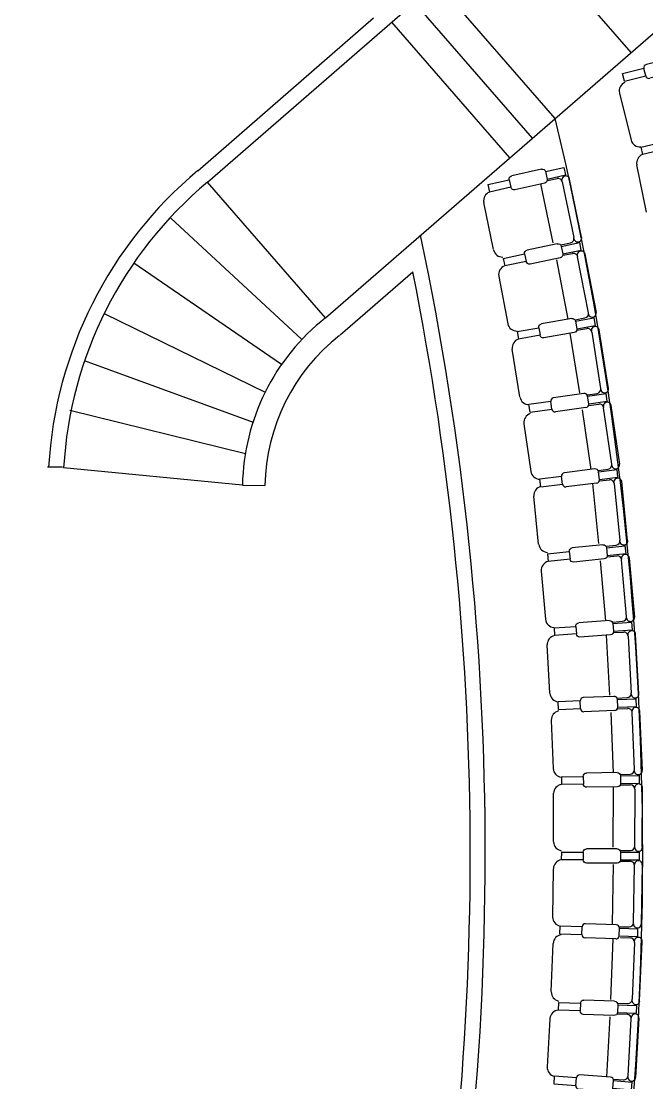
# Model space of a CAD drawing. Header units: millimetres. Extents: x 261 to 423, y 98 to 222.
# Drawn here: x 272.82 to 276.99, y 167.29 to 174.38 of the extents above; entities that cross this region are included whole.
import ezdxf

# ---------------------------------------------------------------- set-up
doc = ezdxf.new("R2010")
doc.units = ezdxf.units.MM
doc.linetypes.add('HIDDEN2', pattern=[0.1875, 0.125, -0.0625])
for name, color, linetype in [('Escaleras', 4, 'Continuous'), ('hach', 15, 'Continuous'), ('MUEBLES', 8, 'Continuous'), ('Muro-Alto', 6, 'Continuous')]:
    doc.layers.add(name, color=color, linetype=linetype)

# ---------------------------------------------------------------- blocks, each defined once
blk = doc.blocks.new('brazo')
for p, q in [((343.0286118360598, 185.8479931989555), (343.0277269775206, 185.7967958450164)), ((343.1529482670548, 185.8458442567888), (343.0286118360598, 185.8479931989555)), ((343.1529482670548, 185.8458442567888), (343.1520634085156, 185.7946469028497)), ((343.1752692152598, 185.8674067548173), (343.3800586310162, 185.8638673206604)), ((343.4016211290447, 185.8415463724554), (343.4007362705055, 185.7903490185163)), ((343.5478992831564, 185.8390182052004), (343.4016211290447, 185.8415463724554)), ((343.5473889472485, 185.8390219455942), (343.547523467976, 185.7877423248074)), ((343.1520634085156, 185.7946469028497), (343.0269104465089, 185.7968099573559)), ((343.173625906544, 185.7723259546447), (343.3784153223004, 185.7687865204879)), ((343.4007362705055, 185.7903490185163), (343.5475232850504, 185.7878120564807))]:
    blk.add_line(p, q)
for centre, start, end in [((343.1748899901716, 185.8454650317006), 89.00983920712781, 179.0098392071278), ((343.379679405928, 185.8419255975437), 359.0098392071278, 89.00983920712781), ((343.1740051316323, 185.7942676777616), 179.0098392071278, 269.0098392071278), ((343.3787945473887, 185.7907282436046), 269.0098392071278, 359.0098392071278)]:
    blk.add_arc(centre, 0.02194499999999865, start, end)

msp = doc.modelspace()

# ---------------------------------------------------------------- hatches: boundary and pattern name
h = msp.add_hatch()
h.set_pattern_fill('SAND', color=256, angle=9.988754700543744, style=0, pattern_type=2)
h.set_pattern_definition([(9.988754700543717, (-314.9773668683855, -456.7879237607561), (0.5064710690835689, 0.5258203649359224), [0, -0.24, 0, -0.32, 0, -0.56]), (19.98875470054369, (-314.6533709727561, -456.2637800212955), (0.1818919368899115, 0.8748801765352994), [0, -0.6199999999999991, 0, -0.1399999999999998, 0, -0.5299999999999991]), (29.98875470054372, (-314.9708717011823, -456.4212388649615), (0.03918825116023468, 0.9924536669139785), [0, -0.4299999999999999, 0, -0.2899999999999999, 0, -0.6299999999999999]), (39.98875470054374, (-314.5694379042653, -456.4520756399755), (-0.1152016820152649, 0.7909036429685059), [0, -0.5599999999999998, 0, -0.7099999999999997, 0, -0.5099999999999998]), (49.98875470054374, (-314.7195155240501, -456.5800471525857), (0.1286512527471367, 0.8842787202950166), [0, -0.4099999999999996, 0, -0.3299999999999997, 0, -0.5699999999999993]), (59.98875470054374, (-314.2885364726675, -456.605680280942), (-0.2602175858004344, 0.589140737040135), [0, -0.12, 0, -0.7899999999999999, 0, -0.4699999999999999]), (69.98875470054372, (-314.4583109287631, -456.7371208913222), (-0.3352531400575915, 1.03735496917956), [0, -0.15, 0, -0.4699999999999999, 0, -0.5399999999999999]), (79.98875470054375, (-314.6773274756359, -456.8772342461319), (-0.376505637739146, 0.5132674787580438), [0, -0.2799999999999996, 0, -0.3199999999999996, 0, -0.7299999999999992]), (89.98875470054374, (-314.5910430596913, -456.9635765854867), (-0.4598743799404261, 0.640090270723129), [0, -0.3599999999999997, 0, -0.4299999999999997]), (99.98875470054368, (-314.1502155901534, -456.9874751649571), (-0.73963326515132, 0.3368124598075274), [0, -0.5499999999999993, 0, -0.3099999999999996, 0, -0.7299999999999992]), (109.9887547005437, (-314.9948282040617, -457.0346930897989), (-0.6433470626472669, 0.1597014620569693), [0, -0.2799999999999996, 0, -0.5799999999999991, 0, -0.6599999999999991]), (119.9887547005437, (-314.9136895113646, -456.9188634193882), (-0.7036562908145886, 0.3790353867346096), [0, -0.4799999999999998, 0, -0.3799999999999998, 0, -0.5299999999999996]), (129.9887547005437, (-314.8325508186678, -456.8030337489776), (-0.9312982095944355, 0.145546022983106), [0, -0.6599999999999994, 0, -0.2099999999999998, 0, -0.7599999999999993]), (139.9887547005437, (-314.7514121259704, -456.6872040785687), (-0.6495840263561555, -0.1205843800121949), [0, -0.3799999999999998, 0, -0.1399999999999999, 0, -0.7799999999999997]), (149.9887547005438, (-314.6702734332729, -456.5713744081571), (-0.9999392213997392, -0.3116433113456527), [0, -0.11, 0, -0.5799999999999998, 0, -0.4799999999999999]), (159.9887547005437, (-314.5891347405762, -456.4555447377464), (-0.7341226537046945, -0.4669731569561328), [0, -0.28, 0, -0.33, 0, -0.64]), (169.9887547005437, (-314.5079960478791, -456.3397150673358), (-0.8782361585543278, -0.7182626607361248), [0, -0.5899999999999994, 0, -0.2399999999999999, 0, -0.4099999999999997]), (179.9887547005437, (-314.4268573551823, -456.2238853969251), (-0.3901138276382004, -0.5799234445040763), [0, -0.3799999999999996, 0, -0.2199999999999998, 0, -0.7699999999999992])])
edge = h.paths.add_edge_path()
edge.add_arc((283.805471858853, 168.813980578782), 20.54450722658197, 114.5319283443859, 245.4058556800997, ccw=False)
edge.add_line((275.2753871482735, 187.5039359562958), (275.214252182147, 188.4947878470017))
edge.add_arc((281.7310820782043, 168.8146072748037), 20.73110173744941, 108.3216018350918, 251.6040624571724)
edge.add_line((275.1887245516511, 149.1428982172962), (275.2550972517595, 150.1332988122773))
h = msp.add_hatch()
h.set_pattern_fill('ANSI32', color=256, style=0)
h.set_pattern_definition([(45, (148.9423146511646, -342.1093582048333), (-0.2651650429449553, 0.2651650429449554), []), (45, (149.1190913461646, -342.1093582048333), (-0.2651650429449553, 0.2651650429449554), [])])
edge = h.paths.add_edge_path()
edge.add_line((290.5330707457651, 181.8144313162121), (287.3874746284466, 178.1746464262807))
edge.add_arc((279.8869612331578, 168.8075604969696), 12.00000000000018, 51.31467232360039, 309.9744530865262)
edge.add_line((287.5963130366806, 159.6115888370783), (290.7104902408621, 156.0499775838144))
edge.add_arc((277.0183992830579, 168.6400846351467), 18.60064919191771, 264.56368464337567, 317.4009432436241, ccw=False)
edge.add_arc((283.7968491480242, 168.8054606564713), 20.54199483837515, 114.5278371913281, 245.4324374320702, ccw=False)
edge.add_arc((277.0051242779085, 168.8078151391352), 18.76639017006179, 43.87444224061778, 95.30772634044018, ccw=False)
at = {"layer": 'hach'}
h = msp.add_hatch(dxfattribs=at)
h.set_pattern_fill('PHANTSQR', color=256, scale=0.75, angle=-90.00000000000001, style=0, pattern_type=2)
h.set_pattern_definition([(270, (190.6146238058702, 423.891127481612), (0.75, -1.377682148050174e-16), [0.135, -0.1125, 0.135, -0.1125, 0.135, -0.12]), (360, (190.6746238058702, 423.2011274816119), (1.836909530733566e-16, 0.75), [0.135, -0.1125, 0.135, -0.1125, 0.135, -0.12])])
edge = h.paths.add_edge_path()
edge.add_line((275.1900084095013, 149.1326853905813), (274.7231995253746, 142.146501683155))
edge.add_arc((277.0051242779082, 168.8078151391309), 26.75878950502112, 265.1080131403588, 285.0870774542746)
edge.add_line((283.9700825888735, 142.9713646959964), (287.0227808193154, 141.5602677603848))
edge.add_line((287.0227808193154, 141.5602677603848), (287.8814433168532, 143.5004820202377))
edge.add_arc((288.1413747418218, 143.9276336771226), 0.500022883142105, 115.00288887509501, 238.6785434976863, ccw=False)
edge.add_arc((277.0051242779087, 168.8078151391318), 26.75878950502171, 294.0964345951739, 316.9122527552921)
edge.add_line((296.5472924559671, 150.5284147475833), (300.2455349310729, 149.4744487061558))
edge.add_arc((300.5340471684887, 149.3922252979235), 0.300000000000046, 90.00000000001091, 164.0929218391774, ccw=False)
edge.add_line((300.5340471684887, 149.6922252979235), (300.7789524627283, 150.6365477993669))
edge.add_arc((231.6797250288821, 168.013315216571), 71.2506510694886, 345.8842135860036, 352.4847349924652)
edge.add_arc((305.9115036570263, 158.2203954930551), 3.624299581640657, 163.2020153892654, 172.4847349924676, ccw=False)
edge.add_line((302.4418541574412, 159.2678112689097), (307.7886788212842, 158.5758546171743))
edge.add_line((307.7886788212842, 158.5758546171743), (308.093727330745, 161.2924044586831))
edge.add_line((308.093727330745, 161.2924044586831), (312.94820174224, 162.7408353135618))
edge.add_line((312.94820174224, 162.7408353135618), (318.0402389398172, 164.0713981479851))
edge.add_arc((282.1841728939564, 168.8291667099711), 36.17034467591587, 352.4415334696763, 368.9341316883094)
edge.add_line((317.9156818722054, 174.4463813321723), (316.0269155725412, 174.1078928696494))
edge.add_line((316.0269155725412, 174.1078928696494), (308.7580129922226, 176.1213429801948))
edge.add_line((308.7580129922226, 176.1213429801948), (308.404949972454, 179.3096268191426))
edge.add_line((308.404949972454, 179.3096268191426), (302.7494689556235, 178.5784050540793))
edge.add_arc((302.4494689556254, 178.5784050540684), 0.2999999999980787, -159.33915033435733, 2.084391326206969e-09, ccw=False)
edge.add_line((302.1687633528525, 178.472554382976), (302.0390303799595, 178.776361364986))
edge.add_line((302.0390303799595, 178.776361364986), (301.2905452194785, 183.0205963144072))
edge.add_line((301.2905452194785, 183.0205963144072), (299.1215307863272, 182.6264417717936))
edge.add_line((299.1215307863272, 182.6264417717936), (299.30692065293, 181.6604871650385))
edge.add_line((299.30692065293, 181.6604871650385), (299.1595483788192, 181.6338787262731))
edge.add_arc((228.1009849832268, 168.804958886573), 72.20734461326546, 10.23394494489172, 18.57311784114455)
edge.add_line((296.5476234764098, 191.8040522400596), (298.7752396944782, 192.552534694763))
edge.add_line((298.7752396944782, 192.552534694763), (298.0945329846887, 194.4896843644243))
edge.add_line((298.0945329846887, 194.4896843644243), (297.4053114486832, 196.1525053633001))
edge.add_line((297.4053114486832, 196.1525053633001), (289.6992852343608, 192.9584398399971))
edge.add_arc((289.3164021950038, 193.8065366389523), 0.9305200708341903, 209.2043544905927, 294.2973428620019, ccw=False)
edge.add_arc((288.1357026047232, 193.6905361866449), 0.5000252243924529, 245.003426011123, 317.46699015744235, ccw=False)
edge.add_arc((277.8727616100916, 173.9096899115106), 21.78517739798697, 62.52261259222409, 98.17434141871065)
edge.add_line((274.7752215401918, 195.4735300096269), (275.2078125425219, 188.4845792725961))
edge.add_arc((277.0051242779072, 168.8078151391329), 19.75867850434584, 66.24037238096338, 95.21901910246697, ccw=False)
edge.add_arc((277.0051242779077, 168.8078151391329), 19.75867850434559, 18.954217884265006, 66.24037238096469, ccw=False)
edge.add_arc((277.005124277908, 168.8078151391329), 19.75867850434539, -95.27086421129297, 18.95421788426529, ccw=False)
edge = h.paths.add_edge_path(flags=16)
edge.add_line((303.7840278240477, 165.765662952154), (303.4424313944709, 164.6905178481085))
edge.add_arc((304.7371915271377, 168.7656629521539), 4.275887208541501, 44.556219426830125, 252.3738424245746, ccw=False)
edge.add_line((307.7840278240477, 171.765662952154), (307.7840278240477, 165.765662952154))
edge.add_line((307.7840278240477, 165.765662952154), (303.7840278240477, 165.765662952154))

# ---------------------------------------------------------------- linework, layer by layer
for points in [[(275.256186724883, 150.1230989932907, -0.642306531188602), (275.2691419794942, 187.4937393997808), (275.2142521821468, 188.4947878470008, 0.7217698462672897), (275.1887245516511, 149.1428982172962)], [(290.5330707457651, 181.8144313162121), (287.3874746284466, 178.1746464262807, 2.112170710360015), (287.5963130366806, 159.6115888370783), (290.7104902408621, 156.0499775838144, -0.2347194038372766), (275.2561867248832, 150.1230989932934, -0.6426332906026803), (275.2691419794942, 187.4937393997808, -0.2282651086255474), (290.5330707457651, 181.8144313162121)]]:
    msp.add_lwpolyline(points, format="xyb", close=True)
at = {"color": 1}
for points in [[(279.4296727980611, 178.9499566567353, 0.157958414841937), (274.810788433967, 177.4309449036438, 0.2426227356602708), (270.5869612331578, 168.80756049697, 0.2426227356602708), (274.810788433967, 160.1841760902959, 0.1543993718560854), (279.3200671464524, 158.6664082638805, 0.1543993718560854)], [(279.5178625267274, 178.7498469492572, 0.1608425283745794), (274.9294514731946, 177.2699487051892, 0.2427075609529405), (270.7870044344063, 168.8075604967045, 0.2427075609744118), (274.929451474291, 160.34517228794, 0.1570680065036424), (279.4103201286566, 158.8653431314575, 0.1570680065036424)]]:
    msp.add_lwpolyline(points, format="xyb", dxfattribs=at)
at = {"linetype": 'HIDDEN2', "ltscale": 0.1}
msp.add_arc((279.886961233158, 168.8075604969696), 12.5, 21.87584400868776, 337.4861873540232, dxfattribs=at)
for radius, start in [(11.75217560558913, 63.83957969022664), (11.71708607786091, 63.84176991661201), (11.66325960558648, 63.84515528552552), (11.59308056900807, 63.84961635137654), (11.52051762325373, 63.85428611110932), (11.36142198311104, 63.86473342925417), (11.10135126910279, 63.88245636053919)]:
    msp.add_arc((279.8869612331584, 168.8075604969691), radius, start, 284.2642639598591)
at = {"color": 2}
msp.add_arc((279.886961233158, 168.8075604969696), 9.999999999999956, 120.8301201203857, 239.1698798794133, dxfattribs=at)
at = {"layer": 'Escaleras'}
for p, q in [((274.0603626108311, 173.3047297039817), (279.3720994348316, 177.9221520798552)), ((274.8476334455618, 172.3990782076636), (280.1593702696202, 177.0165005835876)), ((273.9947567079047, 173.38020066198), (275.1682863313467, 174.4003344000722)), ((274.9460422999103, 172.28587177063), (275.4295485995368, 172.7061773845459)), ((272.992305252764, 171.4038812865498), (273.0921427029943, 171.4038812865498)), ((274.2932042661348, 171.2826821005543), (274.443178318438, 171.2798921837517))]:
    msp.add_line(p, q, dxfattribs=at)
at = {"layer": 'Escaleras', "color": 1}
for p, q in [((276.8855917586779, 174.1706483414779), (276.0983209238893, 175.0762998377455)), ((276.3784224524863, 173.7297727897777), (275.5911516176977, 174.6354242860453)), ((276.2274805364418, 173.5985609839796), (275.4402097016532, 174.5042124802472)), ((276.0765386203973, 173.4673491781815), (275.2892677856087, 174.3730006744491)), ((274.8476334455923, 172.39907820769), (274.0603626108037, 173.3047297039576)), ((273.8152204904862, 173.0647396826308), (274.6874482910629, 172.2556174657835)), ((274.5529790527527, 172.0876757921397), (273.5698958756587, 172.7632707081226)), ((273.3763945025062, 172.4261877393748), (274.4443967110462, 171.9019441123766)), ((274.3678862992023, 171.7009803716684), (273.2402214529869, 172.1113119383441)), ((273.1421917924996, 171.7825566263642), (274.3130864618699, 171.4939638331167)), ((274.2932042661348, 171.2826821005543), (273.1005672241199, 171.3973717122414))]:
    msp.add_line(p, q, dxfattribs=at)
at = {"layer": 'Escaleras'}
for centre, radius, start, end in [((255.941717862792, 168.80756049697), 21.02111006445433, 346.458141843843, 13.54185815615709), ((275.7795947979167, 171.2444337420426), 2.78338941711564, 129.8436079474108, 176.7326951618239), ((275.7795947979167, 171.2444337420426), 2.68338941711564, 129.8436079466367, 176.7326951618239), ((255.908366135436, 168.8190427904243), 20.00443116870053, 348.0124078282539, 11.91793635086989), ((255.908366135436, 168.8190427904243), 19.90443116870053, 348.6721409764374, 11.2616598871322), ((275.7489329858414, 171.2556016692848), 1.455980581991487, 128.2455289290913, 178.9342688275605), ((275.7489329858414, 171.2556016692848), 1.305980581991488, 128.2455289290913, 178.9342688275605)]:
    msp.add_arc(centre, radius, start, end, dxfattribs=at)
at = {"layer": 'MUEBLES'}
for p, q in [((276.8076250272758, 173.8976451362138), (276.8854550761575, 173.5853370461951)), ((276.9893714818177, 173.1051939410837), (276.9233276106736, 173.4202051578428)), ((276.3277638164315, 173.316347127664), (276.3922813993467, 173.329561848551)), ((276.554775100451, 172.9372330510461), (276.4753160650374, 173.3251719980386)), ((276.3649926732779, 172.8995210554009), (276.2843741406993, 173.2931209584677)), ((275.9669719649272, 172.8541714490963), (275.9023882662991, 173.169485269712)), ((276.4169160886283, 172.8868184284089), (276.481363452273, 172.9003714602692)), ((276.430767015653, 172.817108496744), (276.4955002379904, 172.8292228386232)), ((276.5774275621185, 172.8232261291929), (276.6523112386192, 172.4343780870273)), ((276.3876438292407, 172.7855207049912), (276.4636202374887, 172.3909984408803)), ((276.0025196890002, 172.6752643325136), (276.0633845707614, 172.3592116062665)), ((276.5125932950326, 172.3861241685782), (276.5772620682928, 172.3985779679325)), ((276.5245942948445, 172.3175537676885), (276.5896487707384, 172.3278037686401)), ((276.7340281740812, 171.9284534510736), (276.672395757054, 172.319620691616)), ((276.5427194952707, 171.8994611470767), (276.4801877140309, 172.2963364522099)), ((276.1430411334077, 171.872363580275), (276.0929467743927, 172.1903013332941)), ((276.5940075819034, 171.8843969523188), (276.6590073856026, 171.8949881218679)), ((276.6046556367293, 171.8141264629181), (276.6698751974909, 171.8232673735639)), ((276.7514425069521, 171.8135297665668), (276.8084627732813, 171.4216636489574)), ((276.5601328243666, 171.7845440868565), (276.6179851526105, 171.3869597063705)), ((276.1703688432566, 171.6920178197894), (276.2167144813221, 171.3735120248153)), ((276.6666840205423, 171.3798506165682), (276.7318547257024, 171.3893335771969)), ((276.6749898641683, 171.3121178431899), (276.7405208959996, 171.3186623997427)), ((276.6693777169504, 170.8936701569684), (276.6294515959076, 171.2934527683311)), ((276.8620225947511, 170.9117675417625), (276.8226707116991, 171.3058002741628)), ((276.2688058766987, 170.8892801836861), (276.2368209659551, 171.2095469866559)), ((276.7197290543405, 170.8757218808065), (276.7852248481097, 170.8826101572164)), ((276.6802465888509, 170.7779505718346), (276.7154605778717, 170.3777253771419)), ((276.7263752472227, 170.8049606564506), (276.7920082066853, 170.8103885460533)), ((276.8728920931776, 170.7960412860817), (276.9075996165121, 170.4015723358126)), ((276.2858630043764, 170.7076749760346), (276.3140730149247, 170.3870536185037)), ((276.7636779615729, 170.3678662288681), (276.8292815401869, 170.3736383884612)), ((276.7438553818538, 169.8806747369778), (276.7222562100487, 170.2818650998566)), ((276.7686005205558, 170.2984278224372), (276.8343623063188, 170.3019682866167)), ((276.9371263870902, 169.8899420350823), (276.9158378656738, 170.2853622719932)), ((276.3435019602398, 169.894610621233), (276.3261988122185, 170.2160051772981)), ((276.7933331114327, 169.8604422860664), (276.8590754169913, 169.8643277221032)), ((276.7494201233119, 169.7645791366627), (276.7662918516578, 169.3631621760447)), ((276.7967358882258, 169.7894511326577), (276.8625484210929, 169.7918714365579)), ((276.9426914493227, 169.7738397425456), (276.9593205198012, 169.3781961669407)), ((276.3522350197895, 169.7124153119581), (276.3657510015865, 169.3908392279037)), ((276.8140078394557, 169.3511079898777), (276.8798067683641, 169.3538735472981)), ((276.766946078474, 168.8672031583766), (276.7681313918536, 169.2689727770909)), ((276.815340330518, 169.2828808684714), (276.8811970659649, 169.2826865758567)), ((276.9604316073725, 168.8654960010614), (276.9615998729661, 169.2614871626521)), ((276.3680270901883, 168.9038188906931), (276.3689766475624, 169.2256774899889)), ((276.8151969028297, 168.8441975994148), (276.8810537512451, 168.8443488282152)), ((276.8145686100672, 168.773127718309), (276.8804124916286, 168.7718121901718)), ((276.3664146076648, 168.72142153065), (276.3616736841787, 168.3995964488983)), ((276.765918597979, 168.7509788104813), (276.7600005985047, 168.3492510310435)), ((276.9594040676494, 168.7492649535221), (276.9535711838848, 168.3533150294544)), ((276.8069562690393, 168.3345104781262), (276.8728061463316, 168.3335404193973)), ((276.3522350197895, 167.902705681981), (276.3657510015865, 168.2242817660359)), ((276.7494201233119, 167.8505418572764), (276.7662918516578, 168.2519588178949)), ((276.8140078394557, 168.2640130040619), (276.8798067683641, 168.2612474466415)), ((276.9426914493227, 167.841281251394), (276.9593205198012, 168.2369248269989)), ((276.7967358882258, 167.8256698612819), (276.8625484210929, 167.8232495573817)), ((276.3435019602398, 167.7205103727071), (276.3261988122185, 167.3991158166415)), ((276.7438553818538, 167.7344462569619), (276.7222562100487, 167.333255894083)), ((276.7933331114327, 167.7546787078733), (276.8590754169913, 167.750793271836)), ((276.9371263870902, 167.7251789588569), (276.9158378656738, 167.3297587219464)), ((276.7686005205558, 167.3166931715024), (276.8343623063188, 167.313152707323))]:
    msp.add_line(p, q, dxfattribs=at)
at = {"layer": 'MUEBLES', "linetype": 'Continuous'}
for p, q in [((276.4268175374598, 173.3067682010975), (276.5031437267475, 172.9341245949146)), ((276.600460963246, 172.4328432050244), (276.5285297393462, 172.8063600633164)), ((276.6231062354688, 172.3034543691853), (276.6823086597593, 171.9277097519804)), ((276.7565965581486, 171.4225018892918), (276.7018244404346, 171.7989178288068)), ((276.7725437790644, 171.2924549549949), (276.810344128125, 170.9139578242117)), ((276.8558643899125, 170.4053503310139), (276.8225252865371, 170.7842664808237)), ((276.8651530066903, 170.2743236131579), (276.8856021816245, 169.8944936832623)), ((276.9078122322057, 169.3843364623755), (276.8918387991727, 169.7643809253497)), ((276.9103706152305, 169.2533403797958), (276.9092484110609, 168.8729620351729)), ((276.9024939649896, 168.3623662519668), (276.908096874564, 168.7427049849463)), ((276.9078122322057, 168.2307845315642), (276.8918387991727, 167.85074006859)), ((276.8651530066903, 167.3407973807813), (276.8856021816245, 167.7206273106773))]:
    msp.add_line(p, q, dxfattribs=at)
at = {"layer": 'MUEBLES'}
for centre, radius, start, end in [((276.8680236054781, 173.9132634533695), 0.06155306107958201, 113.3592834438247, 192.528367377725), ((276.9448665505469, 173.6014322640923), 0.06155306107958201, 195.158210207571, 274.3272941414604), ((276.9838151660837, 173.4316084454728), 0.06155306107958201, 111.5071766511553, 190.6762605850251), ((276.3981526446767, 173.3008969557669), 0.0292599999999982, 11.57542421942124, 101.575424219408), ((276.4496458682113, 173.3199141369888), 0.02620313164319374, 11.57542421942124, 191.5754242195011), ((275.9629280045546, 173.1806081928991), 0.06155306107958201, 111.2417213132977, 190.4108052471647), ((276.4753418967899, 172.9290051549234), 0.0292599999999982, 281.8760291048208, 11.87602910482434), ((276.5301499605054, 172.932051694501), 0.02620313164319374, 191.8760291047442, 11.8760291047975), ((276.0281963066272, 172.8661506002774), 0.06155306107958201, 193.0406480770375, 272.2097320109385), ((276.5008825895204, 172.8004621381457), 0.0292599999999982, 10.59987053192903, 100.599870531924), ((276.5526921318872, 172.8185998494506), 0.02620313164319374, 10.59987053195554, 190.5998705320086), ((276.0636730224107, 172.6876008592695), 0.06155306107958201, 110.26616762581, 189.4352515596951), ((276.5717288972235, 172.4273100339557), 0.0292599999999982, 280.9004754173328, 10.90047541731952), ((276.6265808863168, 172.4294229807421), 0.02620313164319374, 190.90047541724, 10.90047541731952), ((276.1235779714199, 172.3720776019696), 0.06155306107958201, 192.0650943895603, 271.2341783234476), ((276.5942028033762, 172.298900336547), 0.0292599999999982, 8.953928395571431, 98.95392839556989), ((276.646511941741, 172.3155424306207), 0.02620313164319374, 8.953928395571431, 188.9539283956506), ((276.1539318943533, 172.1986436634035), 0.06155306107958201, 108.6202254894513, 187.7893094233284), ((276.6543017731811, 171.923867263332), 0.0292599999999982, 279.2545332809739, 9.254533280965571), ((276.7091918211219, 171.9244038159455), 0.02620313164319374, 189.2545332808866, 9.254533280965571), ((276.2047493023226, 171.8815299300837), 0.06155306107958201, 190.4191522532023, 269.5882361870958), ((276.6739364659352, 171.7942905949541), 0.0292599999999982, 7.978374708088411, 97.97837470808356), ((276.7265213671041, 171.8100396717747), 0.02620313164319374, 7.978374708088411, 187.9783747081674), ((276.232022423756, 171.7015444189334), 0.06155306107958201, 107.6446718019608, 186.813755735855), ((276.7276414858782, 171.4182886494679), 0.0292599999999982, 278.2789795934893, 8.278979593487682), ((276.7825327127741, 171.4178905772643), 0.02620313164319374, 188.2789795934087, 8.27897959346143), ((276.2774333503875, 171.3836114439915), 0.06155306107958201, 189.443598565739, 268.6126824996055), ((276.7434286151581, 171.2895472358356), 0.0292599999999982, 5.70319444851041, 95.70319444851856), ((276.7965972847459, 171.3031963319924), 0.02620313164319374, 5.703194448536498, 185.7031944485888), ((276.2981810140982, 171.2144176970902), 0.06155306107958201, 105.3694915423973, 184.5385754762773), ((276.7821644156537, 170.9117096649981), 0.0292599999999982, 276.003799333921, 6.003799333906282), ((276.8369965679727, 170.9091327824423), 0.02620313164319374, 186.0037993338277, 6.003799333906282), ((276.3309345368823, 170.8949325870177), 0.06155306107958201, 187.168418306146, 266.3375022400444), ((276.8478131449947, 170.7939699746549), 0.02620313164319374, 4.727640761040838, 184.7276407611193), ((276.3479575921266, 170.713690144508), 0.06155306107958201, 104.3939378549122, 183.5630217887945), ((276.7944197953789, 170.7812280961263), 0.0292599999999982, 4.727640761040838, 94.72764076103262), ((276.8267169937734, 170.402785784601), 0.0292599999999982, 275.028245646437, 5.028245646420633), ((276.8814973247113, 170.3992757142383), 0.02620313164319374, 185.0282456463422, 5.028245646420633), ((276.375266877334, 170.3936936886618), 0.06155306107958201, 186.1928646186785, 265.3619485525516), ((276.3877174213176, 170.2180643185708), 0.06155306107958201, 102.747995718546, 181.9170796524093), ((276.8359353197753, 170.272750599701), 0.0292599999999982, 3.081698624653342, 93.0816986246582), ((276.8896726265575, 170.2839535953459), 0.02620313164319374, 3.081698624679447, 183.0816986247316), ((276.4058241299031, 169.8974154827443), 0.06155306107958201, 184.546922482289, 263.7160064161874), ((276.8573491339786, 169.8935367540445), 0.0292599999999982, 273.3823035100614, 3.382303510059851), ((276.9120060425163, 169.8884546677865), 0.02620313164319374, 183.3823035099815, 3.382303510033745), ((276.414539744746, 169.7155841173677), 0.06155306107958201, 101.7724420310536, 180.9415259649446), ((276.863623752013, 169.7626312029166), 0.0292599999999982, 2.106144937167061, 92.10614493717519), ((276.9175440095786, 169.7729176539912), 0.02620313164319374, 2.106144937193098, 182.1061449372452), ((276.4271845254393, 169.3946734781954), 0.06155306107958201, 183.5713687948161, 262.7404527286968), ((276.8785780427462, 169.3831077367582), 0.0292599999999982, 272.4067498225775, 2.406749822562867), ((276.9331405022042, 169.3770958094871), 0.02620313164319374, 182.4067498224846, 2.406749822562867), ((276.4305130345834, 169.224244869779), 0.06155306107958201, 99.49726177148862, 178.6663457053787), ((276.8811107425672, 169.253426703193), 0.0292599999999982, 359.830964677618, 89.83096467760497), ((276.9353968553564, 169.261564467619), 0.02620313164319374, 359.830964677618, 179.8309646776962), ((276.4304080312959, 168.903085224451), 0.06155306107958201, 181.2961885352398, 260.4652724691327), ((276.8809865609204, 168.8736087510694), 0.0292599999999982, 270.1315695630099, 0.1315695630066043), ((276.9352673408131, 168.8654354906495), 0.02620313164319374, 180.1315695629284, 0.1315695629805492), ((276.428798769784, 168.7210522119118), 0.06155306107958201, 98.52170808400047, 177.6907920178954), ((276.8798280079684, 168.7425580284367), 0.0292599999999982, 358.8554109901251, 88.85541099012181), ((276.9342448039745, 168.7497703487339), 0.02620313164319374, 358.8554109901251, 178.8554109902032), ((276.423225781441, 168.3999409062659), 0.06155306107958201, 180.3206348477637, 259.4897187816399), ((276.8732371393758, 168.3627972450114), 0.0292599999999982, 269.1560158755245, 359.1560158755115), ((276.9273708949916, 168.353700995534), 0.02620313164319374, 179.1560158754332, 359.1560158755115), ((276.4271845254393, 168.2204475157442), 0.06155306107958201, 97.25954727130319, 176.4286312051839), ((276.8785780427462, 168.2320132571814), 0.0292599999999982, 357.5932501774371, 87.5932501774225), ((276.9331405022042, 168.2380251844526), 0.02620313164319374, 357.5932501774371, 177.5932501774893), ((276.414539744746, 167.8995368765715), 0.06155306107958201, 179.0584740350554, 258.2275579689464), ((276.863623752013, 167.8524897910225), 0.0292599999999982, 267.8938550628248, 357.8938550628329), ((276.9175440095786, 167.8422033399485), 0.02620313164319374, 177.8938550627547, 357.8938550628068), ((276.4058241299031, 167.7177055111953), 0.06155306107958201, 96.28399358381259, 175.453077517711), ((276.8573491339786, 167.7215842398952), 0.0292599999999982, 356.6176964899402, 86.61769648993855), ((276.9120060425163, 167.7266663261531), 0.02620313164319374, 356.6176964899402, 176.6176964900185), ((276.3877174213176, 167.3970566753684), 0.06155306107958201, 178.0829203475907, 257.252004281454), ((276.8359353197753, 167.3423703942382), 0.0292599999999982, 266.9183013753418, 356.9183013753466), ((276.8896726265575, 167.3311673985937), 0.02620313164319374, 176.9183013752684, 356.9183013753205)]:
    msp.add_arc(centre, radius, start, end, dxfattribs=at)
at = {"layer": 'Muro-Alto'}
for radius, start, end in [(12, 51.31467232359969, 309.9744530865233), (11.8, 63.83661555286221, 284.2642639598624)]:
    msp.add_arc((279.886961233158, 168.8075604969696), radius, start, end, dxfattribs=at)

# ---------------------------------------------------------------- block references
at = {"layer": 'MUEBLES'}
for p, rotation in [((561.6111465423191, 441.3129593355671), 194.780395821946), ((586.026485329519, 409.6270512324751), 189.1042308382721), ((590.1020688670739, 403.8197083761817), 188.1286771507863), ((608.9256192217775, 374.6973834668958), 183.2320010673607), ((623.1317130326738, 348.1377106771553), 179.0057134328212), ((629.8497771548715, 333.4603378159178), 176.7679989326392)]:
    msp.add_blockref('brazo', p, dxfattribs=dict(at, rotation=rotation))
at = {"layer": 'MUEBLES', "xscale": -1}
for p, rotation in [((651.6118981814898, 63.1309265325591), 11.99118199995964), ((650.0759613537031, 61.14543830169725), 11.72572666210456), ((648.2149903597809, 54.2990962724158), 10.75017297463845), ((644.7512096539108, 43.16962428212139), 9.104230838272107), ((634.4340425927958, 14.87147268356114), 4.877943203740926), ((629.8497771548715, 4.154783178021376), 3.23200106736075), ((619.9071184755278, -16.61510114988766), 359.9812671203077), ((616.6915537019484, -22.9393208969426), 359.0057134328212), ((608.9256192217774, -37.08226247295613), 356.7679989326393)]:
    msp.add_blockref('brazo', p, dxfattribs=dict(at, rotation=rotation))

doc.saveas('drawing.dxf')
